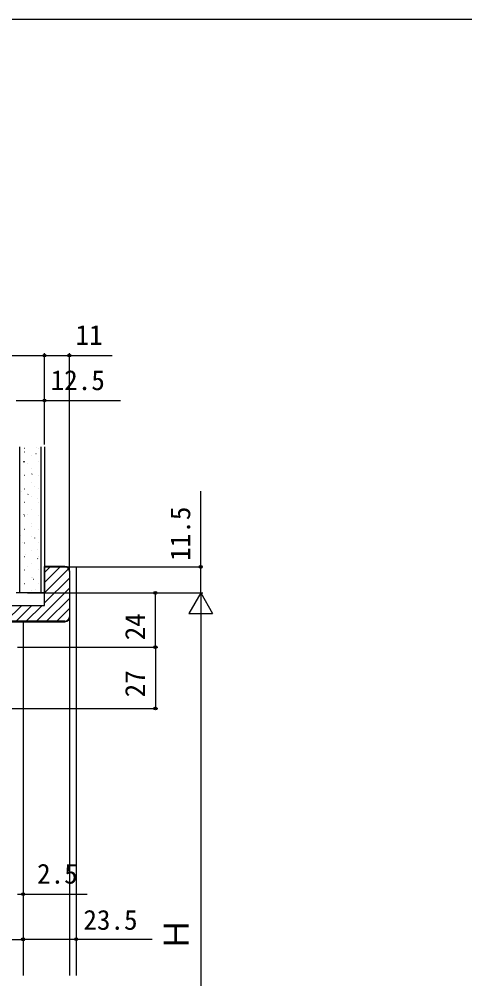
# Model space of a CAD drawing. Units: millimetres, scale not verified. Extents: x -525 to 525, y -783 to 779.
# Drawn here: x -225.2 to -28.4, y 322.5 to 746.6 of the extents above; entities that cross this region are included whole.
import ezdxf
from ezdxf.enums import TextEntityAlignment as Align

# ---------------------------------------------------------------- set-up
doc = ezdxf.new("R2010")
doc.units = ezdxf.units.MM
doc.header["$LTSCALE"] = 4
for name, color, linetype in [('0-4_YKK_12', 2, 'Continuous'), ('0-7_YKK_D', 6, 'Continuous'), ('0-8_YKK_ZWAK', 7, 'Continuous'), ('0-9_YSS_K', 3, 'Continuous'), ('0-A_YSS_KE', 3, 'Continuous')]:
    doc.layers.add(name, color=color, linetype=linetype)
doc.styles.add('ＭＳ ゴシック', font='')
doc.styles.get('ＭＳ ゴシック').set_extended_font_data('MS Gothic')

msp = doc.modelspace()

# ---------------------------------------------------------------- linework, layer by layer
at = {"layer": '0-4_YKK_12'}
for p, q in [((-214.065, 504.548), (-200.065, 504.548)), ((-200.065, 504.548), (-200.065, 324.049)), ((-223.565, 480.348), (-223.565, 324.049)), ((-203.065, 482.548), (-203.065, 324.049))]:
    msp.add_line(p, q, dxfattribs=at)
at = {"layer": '0-7_YKK_D'}
for p, q in [((-434.065, 598.048), (-214.065, 598.048)), ((-214.065, 558.665), (-214.065, 599.048)), ((-214.065, 558.665), (-214.065, 599.048)), ((-203.065, 503.548), (-203.065, 599.048)), ((-214.065, 558.665), (-214.065, 579.048)), ((-204.065, 504.548), (-144.065, 504.548)), ((-221.565, 493.048), (-144.065, 493.048)), ((-213.065, 493.048), (-164.065, 493.048)), ((-213.065, 493.048), (-144.065, 493.048)), ((-165.065, 469.048), (-165.065, 493.048)), ((-145.065, 493.048), (-150.315, 483.954)), ((-145.065, 493.048), (-139.815, 483.954)), ((-145.065, 493.048), (-145.065, 474.861)), ((-150.315, 483.954), (-139.815, 483.954)), ((-145.065, 482.548), (-145.065, 203.548)), ((-226.065, 469.048), (-164.065, 469.048)), ((-224.565, 469.048), (-164.065, 469.048)), ((-165.065, 469.048), (-165.065, 442.048)), ((-275.965, 442.048), (-164.065, 442.048)), ((-226.065, 359.948), (-223.565, 359.948)), ((-223.565, 359.948), (-195.238, 359.948)), ((-223.565, 358.948), (-223.565, 338.948)), ((-200.065, 358.948), (-200.065, 339.073)), ((-223.565, 354.368), (-223.565, 339.073)), ((-424.565, 339.948), (-223.565, 339.948))]:
    msp.add_line(p, q, dxfattribs=at)
for points in [[(-214.065, 598.048), (-203.065, 598.048), (-184.175, 598.048)], [(-226.565, 578.048), (-214.065, 578.048), (-180.515, 578.048)], [(-145.065, 493.048), (-145.065, 504.548), (-145.065, 538.098)], [(-223.565, 340.073), (-200.065, 340.073), (-166.561, 340.073)]]:
    msp.add_lwpolyline(points, dxfattribs=at)
for centre in [(-214.065, 598.048), (-214.065, 598.048), (-203.065, 598.048), (-214.065, 578.048), (-145.065, 504.548), (-165.065, 493.048), (-165.065, 469.048), (-165.065, 469.048), (-165.065, 442.048), (-223.565, 359.948), (-223.565, 340.073), (-223.565, 339.948), (-200.065, 340.073)]:
    msp.add_circle(centre, 0.637, dxfattribs=at)
at = {"layer": '0-8_YKK_ZWAK'}
msp.add_line((-525, 746.6), (525, 746.6), dxfattribs=at)
at = {"layer": '0-9_YSS_K'}
for p, q in [((-225.065, 557.665), (-225.065, 493.048)), ((-222.855, 557.055), (-222.755, 557.055)), ((-217.497, 557.424), (-217.478, 557.431)), ((-216.775, 557.055), (-216.675, 557.055)), ((-215.565, 493.048), (-215.565, 557.665)), ((-222.983, 555.482), (-222.964, 555.488)), ((-220.005, 553.825), (-219.905, 553.825)), ((-217.912, 554.609), (-217.745, 554.719)), ((-223.29, 551.049), (-223.123, 551.159)), ((-222.855, 551.075), (-222.755, 551.075)), ((-221.785, 550.224), (-221.766, 550.231)), ((-220.005, 547.845), (-219.905, 547.845)), ((-216.775, 551.075), (-216.675, 551.075)), ((-222.855, 545.095), (-222.755, 545.095)), ((-219.833, 545.233), (-219.814, 545.24)), ((-219.68, 545.602), (-219.514, 545.713)), ((-216.775, 545.095), (-216.675, 545.095)), ((-225.059, 542.042), (-224.892, 542.153)), ((-222.855, 539.115), (-222.755, 539.115)), ((-220.005, 541.865), (-219.905, 541.865)), ((-218.541, 540.009), (-218.522, 540.016)), ((-216.775, 539.115), (-216.675, 539.115)), ((-224.122, 538.033), (-224.103, 538.039)), ((-221.449, 536.596), (-221.283, 536.706)), ((-220.005, 535.885), (-219.905, 535.885)), ((-217.343, 534.751), (-217.325, 534.758)), ((-222.855, 533.135), (-222.755, 533.135)), ((-222.83, 532.808), (-222.811, 532.815)), ((-216.775, 533.135), (-216.675, 533.135)), ((-223.218, 527.589), (-223.051, 527.7)), ((-222.855, 527.155), (-222.755, 527.155)), ((-221.632, 527.551), (-221.613, 527.557)), ((-220.005, 529.905), (-219.905, 529.905)), ((-216.775, 527.155), (-216.675, 527.155)), ((-220.005, 523.925), (-219.905, 523.925)), ((-219.68, 522.56), (-219.661, 522.567)), ((-224.987, 518.583), (-224.82, 518.693)), ((-222.855, 521.175), (-222.755, 521.175)), ((-220.005, 517.945), (-219.905, 517.945)), ((-216.775, 521.175), (-216.675, 521.175)), ((-223.968, 515.359), (-223.949, 515.366)), ((-222.855, 515.195), (-222.755, 515.195)), ((-218.388, 517.336), (-218.369, 517.342)), ((-216.775, 515.195), (-216.675, 515.195)), ((-222.855, 509.215), (-222.755, 509.215)), ((-222.676, 510.135), (-222.657, 510.142)), ((-220.005, 511.965), (-219.905, 511.965)), ((-217.19, 512.078), (-217.171, 512.085)), ((-216.775, 509.215), (-216.675, 509.215)), ((-221.478, 504.877), (-221.46, 504.884)), ((-220.005, 505.985), (-219.905, 505.985)), ((-217.151, 508.099), (-216.984, 508.209)), ((-222.855, 503.235), (-222.755, 503.235)), ((-216.775, 503.235), (-216.675, 503.235)), ((-214.065, 502.106), (-211.624, 504.548)), ((-214.065, 497.616), (-207.134, 504.548)), ((-214.065, 493.126), (-203.456, 503.735)), ((-222.855, 497.255), (-222.755, 497.255)), ((-220.005, 500.005), (-219.905, 500.005)), ((-219.527, 499.887), (-219.508, 499.893)), ((-218.919, 499.092), (-218.753, 499.203)), ((-216.775, 497.255), (-216.675, 497.255)), ((-214.065, 488.636), (-203.065, 499.636)), ((-220.005, 494.025), (-219.905, 494.025)), ((-218.235, 494.662), (-218.216, 494.669)), ((-217.664, 480.548), (-203.065, 495.146)), ((-213.173, 480.548), (-203.065, 490.656)), ((-231.134, 480.548), (-224.134, 487.548)), ((-226.644, 480.548), (-219.644, 487.548)), ((-222.154, 480.548), (-215.154, 487.548)), ((-208.683, 480.548), (-203.065, 486.165))]:
    msp.add_line(p, q, dxfattribs=at)
msp.add_lwpolyline([(-214.065, 557.665), (-214.065, 493.048), (-226.565, 493.048)], dxfattribs=at)
at = {"layer": '0-A_YSS_KE'}
for p, q in [((-203.065, 502.548), (-203.065, 482.548)), ((-202.865, 482.548), (-202.865, 502.548))]:
    msp.add_line(p, q, dxfattribs=at)
for points in [[(-205.065, 504.748), (-214.265, 504.748), (-214.265, 497.548), (-214.065, 497.548)], [(-214.065, 487.548), (-214.065, 504.548), (-205.065, 504.548)], [(-235.065, 485.548), (-235.265, 485.548), (-235.265, 480.348), (-205.065, 480.348)], [(-205.065, 480.548), (-235.065, 480.548), (-235.065, 487.548), (-214.065, 487.548)]]:
    msp.add_lwpolyline(points, dxfattribs=at)
for centre, radius, start, end in [((-205.065, 502.548), 2.2, 360, 90), ((-205.065, 502.548), 2, 360, 90), ((-205.065, 482.548), 2, 270, 360), ((-205.065, 482.548), 2.2, 270, 0)]:
    msp.add_arc(centre, radius, start, end, dxfattribs=at)

# ---------------------------------------------------------------- texts
at = {"layer": '0-7_YKK_D', "style": 'ＭＳ ゴシック'}
for s, p in [('11', (-200.356, 600.048)), ('12.5', (-211.356, 580.048)), ('2.5', (-217.352, 361.948)), ('23.5', (-196.902, 341.573))]:
    msp.add_text(s, height=8.798, dxfattribs=at).set_placement(p, align=Align.BOTTOM_LEFT)
for s, height, p in [('11.5', 8.798, (-147.065, 507.257)), ('24', 8.798, (-167.065, 472.15)), ('27', 8.798, (-167.065, 446.923)), ('Ｈ', 11, (-147.065, 334.695))]:
    msp.add_text(s, height=height, rotation=90, dxfattribs=at).set_placement(p, align=Align.BOTTOM_LEFT)

doc.saveas('drawing.dxf')
